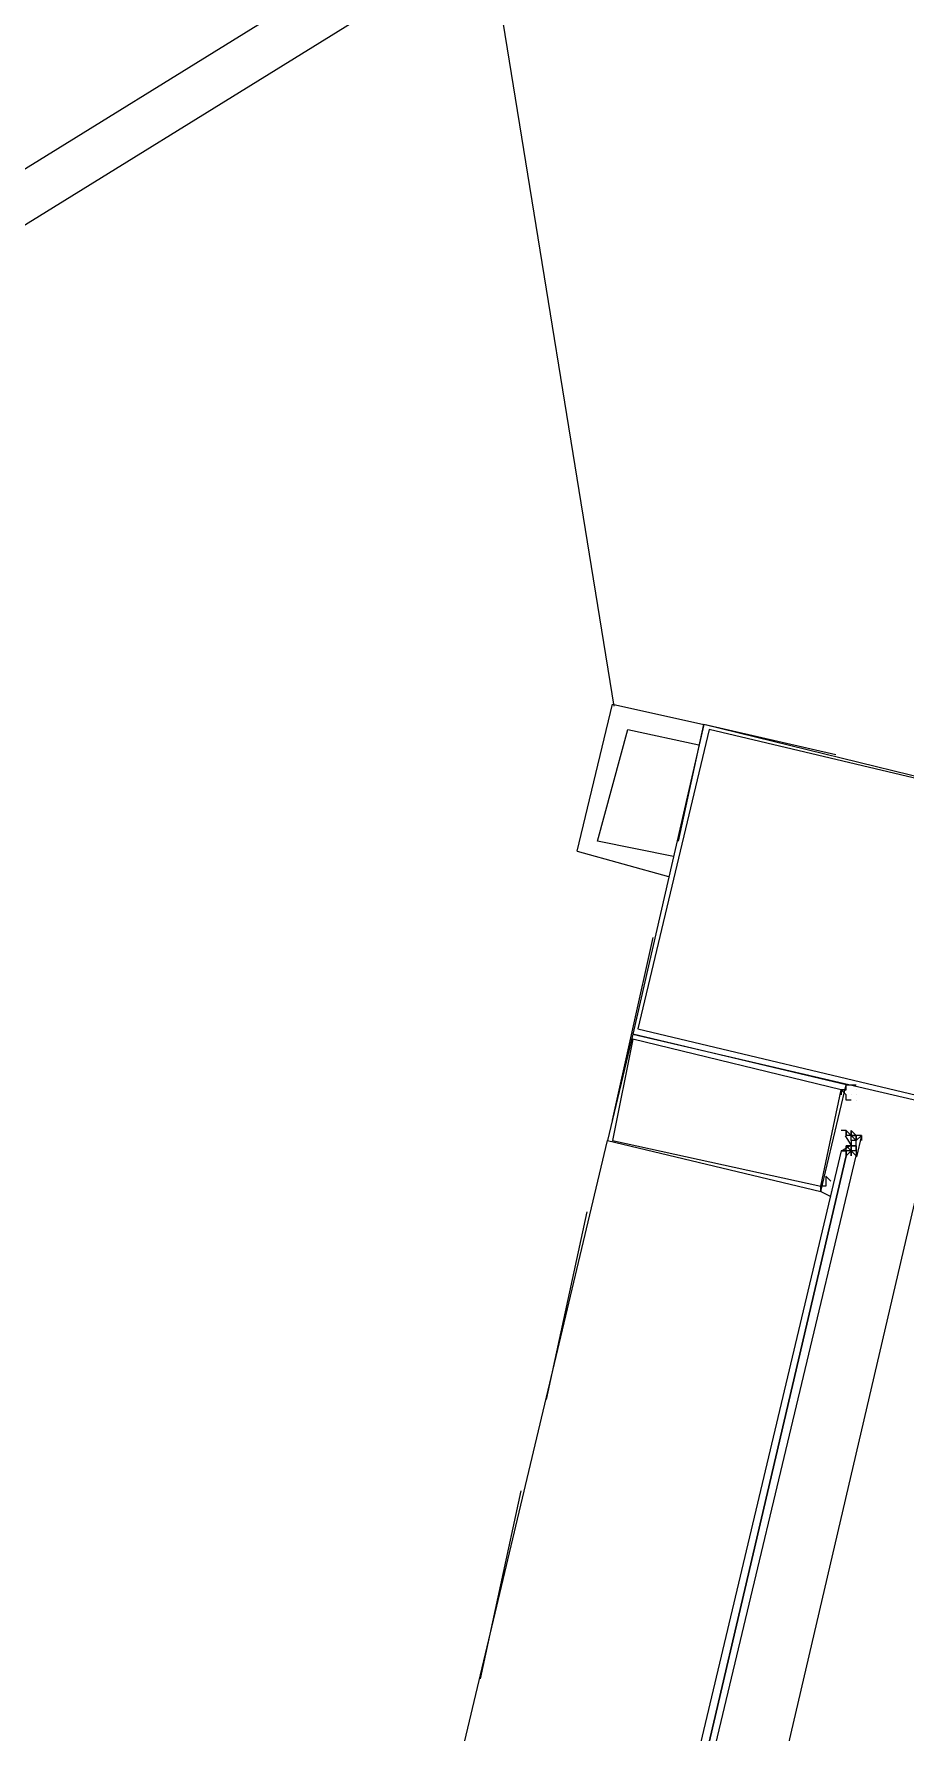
# Model space of a CAD drawing. Header units: feet. Extents: x -84 to 198, y -22 to 181.
# Drawn here: x 123.108 to 125.395, y 93.291 to 97.751 of the extents above; entities that cross this region are included whole.
import ezdxf

# ---------------------------------------------------------------- set-up
doc = ezdxf.new("R2010")
doc.units = ezdxf.units.FT
doc.layers.add('A-LINEA', color=7, linetype='CONTINUOUS')

msp = doc.modelspace()

# ---------------------------------------------------------------- linework, layer by layer
at = {"layer": 'A-LINEA'}
for p, q in [((124.6306, 95.9855), (124.2842, 98.1262)), ((124.5333, 95.6044), (124.6267, 95.9911)), ((124.6267, 95.9911), (124.8667, 95.9378)), ((124.8, 95.6311), (124.8667, 95.9378)), ((125.2133, 95.8578), (124.8667, 95.9378)), ((124.5867, 95.6311), (124.6667, 95.9244)), ((124.6667, 95.9244), (124.8533, 95.8844)), ((124.7867, 95.5911), (124.5867, 95.6311)), ((124.5333, 95.6044), (124.7733, 95.5378)), ((124.6267, 94.8978), (124.7333, 95.3778)), ((125.2533, 94.9644), (125.2533, 94.9644)), ((125.2667, 94.9644), (125.2667, 94.9644)), ((124.7867, 91.9644), (125.48, 94.9378)), ((125.2667, 94.9511), (125.2667, 94.9511)), ((125.24, 94.8578), (125.24, 94.8711)), ((125.24, 94.8711), (125.24, 94.8711)), ((125.24, 94.8711), (125.24, 94.8711)), ((125.24, 94.8711), (125.24, 94.8711)), ((125.24, 94.8711), (125.24, 94.8578)), ((125.2533, 94.8711), (125.2533, 94.8711)), ((125.2533, 94.8711), (125.2533, 94.8711)), ((125.2533, 94.8578), (125.2533, 94.8711)), ((125.2533, 94.8578), (125.2533, 94.8711)), ((125.2533, 94.8711), (125.2533, 94.8711)), ((125.2533, 94.8711), (125.2533, 94.8578)), ((125.2533, 94.8711), (125.2533, 94.8711)), ((124.04, 92.4311), (124.6133, 94.8444)), ((125.24, 94.8578), (125.24, 94.8578)), ((125.2533, 94.8578), (125.24, 94.8578)), ((125.2533, 94.8578), (125.24, 94.8578)), ((125.24, 94.8578), (125.24, 94.8578)), ((125.24, 94.8311), (125.24, 94.8311)), ((125.24, 94.8311), (125.24, 94.8311)), ((125.24, 94.8311), (125.24, 94.8311)), ((125.24, 94.8311), (125.24, 94.8311)), ((125.24, 94.8311), (125.24, 94.8311)), ((125.24, 94.8178), (125.24, 94.8311)), ((125.24, 94.8311), (125.24, 94.8311)), ((125.2533, 94.8311), (125.24, 94.8311)), ((125.24, 94.8311), (125.24, 94.8311)), ((125.24, 94.8311), (125.24, 94.8311)), ((125.2533, 94.8311), (125.24, 94.8311)), ((125.24, 94.8311), (125.24, 94.8311)), ((125.24, 94.8311), (125.24, 94.8311)), ((125.24, 94.8311), (125.2533, 94.8178)), ((125.2533, 94.8444), (125.2533, 94.8578)), ((125.2533, 94.8578), (125.2533, 94.8578)), ((125.2533, 94.8578), (125.2533, 94.8578)), ((125.2533, 94.8578), (125.2533, 94.8578)), ((125.2533, 94.8578), (125.2533, 94.8578)), ((125.2533, 94.8578), (125.2533, 94.8578)), ((125.2533, 94.8578), (125.2533, 94.8578)), ((125.2533, 94.8578), (125.2533, 94.8578)), ((125.2533, 94.8578), (125.2533, 94.8578)), ((125.2533, 94.8578), (125.2533, 94.8578)), ((125.2533, 94.8578), (125.2533, 94.8578)), ((125.2533, 94.8578), (125.2533, 94.8578)), ((125.2533, 94.8578), (125.2533, 94.8578)), ((125.2533, 94.8578), (125.2533, 94.8578)), ((125.2533, 94.8578), (125.2533, 94.8578)), ((125.2533, 94.8578), (125.2533, 94.8578)), ((125.2533, 94.8578), (125.2533, 94.8578)), ((125.2533, 94.8578), (125.2667, 94.8578)), ((125.2533, 94.8578), (125.2667, 94.8578)), ((125.2533, 94.8444), (125.2533, 94.8444)), ((125.2533, 94.8444), (125.2533, 94.8444)), ((125.2533, 94.8444), (125.2533, 94.8444)), ((125.2533, 94.8444), (125.2533, 94.8444)), ((125.2533, 94.8444), (125.2533, 94.8444)), ((125.2533, 94.8444), (125.2533, 94.8444)), ((125.2533, 94.8444), (125.2533, 94.8444)), ((125.2533, 94.8444), (125.2533, 94.8444)), ((125.2533, 94.8444), (125.2533, 94.8444)), ((125.2533, 94.8444), (125.2533, 94.8444)), ((125.2533, 94.8444), (125.2533, 94.8444)), ((125.2533, 94.8444), (125.2533, 94.8444)), ((125.2533, 94.8444), (125.2533, 94.8444)), ((125.2533, 94.8444), (125.2533, 94.8444)), ((125.2667, 94.8444), (125.2533, 94.8444)), ((125.2533, 94.8444), (125.2533, 94.8444)), ((125.2533, 94.8444), (125.2533, 94.8444)), ((125.2533, 94.8444), (125.2533, 94.8444)), ((125.2533, 94.8444), (125.2533, 94.8444)), ((125.2533, 94.8444), (125.2533, 94.8444)), ((125.2533, 94.8444), (125.2533, 94.8444)), ((125.2533, 94.8444), (125.2533, 94.8444)), ((125.2533, 94.8444), (125.2533, 94.8444)), ((125.2533, 94.8444), (125.2533, 94.8444)), ((125.2533, 94.8311), (125.2533, 94.8311)), ((125.2533, 94.8311), (125.2533, 94.8311)), ((125.2533, 94.8311), (125.2533, 94.8311)), ((125.2533, 94.8311), (125.2533, 94.8311)), ((125.2533, 94.8311), (125.2533, 94.8311)), ((125.2533, 94.8311), (125.2533, 94.8311)), ((125.2533, 94.8311), (125.2533, 94.8311)), ((125.2533, 94.8311), (125.2533, 94.8311)), ((125.2667, 94.8311), (125.2533, 94.8311)), ((125.2533, 94.8311), (125.2533, 94.8311)), ((125.2533, 94.8311), (125.2533, 94.8311)), ((125.2533, 94.8311), (125.2533, 94.8311)), ((125.2533, 94.8311), (125.2533, 94.8311)), ((125.2533, 94.8311), (125.2533, 94.8311)), ((125.2533, 94.8311), (125.2533, 94.8311)), ((125.2533, 94.8311), (125.2533, 94.8311)), ((125.2533, 94.8311), (125.2533, 94.8311)), ((125.2533, 94.8311), (125.2533, 94.8178)), ((125.2533, 94.8311), (125.2533, 94.8311)), ((125.2533, 94.8311), (125.2533, 94.8178)), ((125.2533, 94.8311), (125.2533, 94.8311)), ((125.2533, 94.8311), (125.2667, 94.8311)), ((125.2533, 94.8311), (125.2667, 94.8311)), ((125.2533, 94.8311), (125.2533, 94.8311)), ((125.2533, 94.8311), (125.2533, 94.8311)), ((125.2533, 94.8311), (125.2533, 94.8311)), ((125.2533, 94.8311), (125.2533, 94.8311)), ((125.2533, 94.8311), (125.2533, 94.8311)), ((125.2533, 94.8311), (125.2533, 94.8311)), ((125.2533, 94.8311), (125.2533, 94.8311)), ((125.2533, 94.8311), (125.2533, 94.8311)), ((125.2533, 94.8311), (125.2533, 94.8311)), ((125.2533, 94.8311), (125.2533, 94.8311)), ((125.2533, 94.8311), (125.2533, 94.8311)), ((125.2667, 94.8578), (125.2667, 94.8578)), ((125.2667, 94.8578), (125.2667, 94.8578)), ((125.2667, 94.8578), (125.2667, 94.8578)), ((125.2667, 94.8578), (125.2667, 94.8578)), ((125.2667, 94.8578), (125.2667, 94.8578)), ((125.2667, 94.8578), (125.2667, 94.8578)), ((125.2667, 94.8578), (125.2667, 94.8578)), ((125.2667, 94.8578), (125.2667, 94.8578)), ((125.2667, 94.8578), (125.2667, 94.8578)), ((125.2667, 94.8578), (125.2667, 94.8578)), ((125.2667, 94.8578), (125.2667, 94.8578)), ((125.2667, 94.8578), (125.2667, 94.8578)), ((125.2667, 94.8578), (125.2667, 94.8578)), ((125.2667, 94.8578), (125.2667, 94.8578)), ((125.2667, 94.8578), (125.2667, 94.8578)), ((125.2667, 94.8578), (125.2667, 94.8578)), ((125.2667, 94.8578), (125.2667, 94.8578)), ((125.2667, 94.8578), (125.2667, 94.8578)), ((125.2667, 94.8578), (125.2667, 94.8578)), ((125.2667, 94.8578), (125.2667, 94.8578)), ((125.28, 94.8578), (125.2667, 94.8444)), ((125.2667, 94.8578), (125.2667, 94.8578)), ((125.2667, 94.8578), (125.2667, 94.8578)), ((125.2667, 94.8578), (125.2667, 94.8578)), ((125.2667, 94.8578), (125.2667, 94.8578)), ((125.2667, 94.8444), (125.2667, 94.8444)), ((125.2667, 94.8311), (125.2667, 94.8444)), ((125.2667, 94.8444), (125.2667, 94.8444)), ((125.2667, 94.8444), (125.2667, 94.8444)), ((125.2667, 94.8444), (125.2667, 94.8444)), ((125.2667, 94.8444), (125.2667, 94.8444)), ((125.2667, 94.8444), (125.2667, 94.8444)), ((125.2667, 94.8444), (125.2667, 94.8444)), ((125.2667, 94.8444), (125.2667, 94.8444)), ((125.2667, 94.8444), (125.2667, 94.8444)), ((125.2667, 94.8444), (125.2667, 94.8444)), ((125.2667, 94.8444), (125.2667, 94.8444)), ((125.2667, 94.8444), (125.2667, 94.8444)), ((125.2667, 94.8444), (125.2667, 94.8444)), ((125.2667, 94.8444), (125.2667, 94.8444)), ((125.2667, 94.8444), (125.2667, 94.8444)), ((125.2667, 94.8444), (125.2667, 94.8444)), ((125.2667, 94.8444), (125.2667, 94.8444)), ((125.2667, 94.8444), (125.2667, 94.8444)), ((125.2667, 94.8444), (125.2667, 94.8444)), ((125.2667, 94.8444), (125.2667, 94.8444)), ((125.2667, 94.8444), (125.2667, 94.8444)), ((125.2667, 94.8444), (125.2667, 94.8444)), ((125.2667, 94.8444), (125.2667, 94.8444)), ((125.2667, 94.8311), (125.2667, 94.8311)), ((125.2667, 94.8311), (125.2667, 94.8311)), ((125.2667, 94.8311), (125.2667, 94.8311)), ((125.2667, 94.8311), (125.2667, 94.8311)), ((125.2667, 94.8311), (125.2667, 94.8311)), ((125.2667, 94.8311), (125.2667, 94.8311)), ((125.2667, 94.8311), (125.2667, 94.8178)), ((125.2667, 94.8311), (125.2667, 94.8311)), ((125.2667, 94.8311), (125.2667, 94.8311)), ((125.2667, 94.8311), (125.2667, 94.8311)), ((125.2667, 94.8178), (125.2667, 94.8311)), ((125.2667, 94.8311), (125.2667, 94.8311)), ((125.2667, 94.8311), (125.2667, 94.8311)), ((125.2667, 94.8311), (125.2667, 94.8311)), ((125.2667, 94.8311), (125.2667, 94.8311)), ((125.2667, 94.8311), (125.2667, 94.8311)), ((125.2667, 94.8311), (125.2667, 94.8311)), ((125.2667, 94.8311), (125.2667, 94.8311)), ((125.2667, 94.8311), (125.2667, 94.8311)), ((125.2667, 94.8311), (125.2667, 94.8311)), ((125.2667, 94.8311), (125.2667, 94.8311)), ((125.2667, 94.8311), (125.2667, 94.8311)), ((125.2667, 94.8311), (125.2667, 94.8311)), ((125.2805, 94.8581), (125.2672, 94.8017)), ((125.28, 94.8578), (125.28, 94.8578)), ((125.28, 94.8578), (125.28, 94.8578)), ((125.28, 94.8578), (125.28, 94.8578)), ((125.28, 94.8578), (125.28, 94.8444)), ((125.28, 94.8578), (125.28, 94.8578)), ((125.28, 94.8578), (125.28, 94.8578)), ((125.28, 94.8578), (125.28, 94.8578)), ((125.2267, 94.8178), (125.2267, 94.8178)), ((125.2267, 94.8178), (125.2267, 94.8178)), ((125.2267, 94.8178), (125.2267, 94.8178)), ((125.2267, 94.8178), (125.2267, 94.8178)), ((125.2267, 94.8178), (125.2267, 94.8178)), ((125.2267, 94.8178), (125.2267, 94.8178)), ((125.2267, 94.8178), (125.2267, 94.8178)), ((125.24, 94.8178), (125.2267, 94.8178)), ((125.24, 94.8178), (125.24, 94.8178)), ((125.24, 94.8178), (125.24, 94.8178)), ((125.24, 94.8178), (125.24, 94.8178)), ((125.24, 94.8178), (125.24, 94.8178)), ((125.24, 94.8178), (125.24, 94.8178)), ((125.24, 94.8178), (125.24, 94.8178)), ((125.24, 94.8178), (125.24, 94.8178)), ((125.24, 94.8178), (125.24, 94.8044)), ((125.24, 94.8178), (125.24, 94.8178)), ((125.24, 94.8178), (125.24, 94.8178)), ((125.24, 94.8178), (125.24, 94.8178)), ((125.24, 94.8178), (125.24, 94.8178)), ((125.24, 94.8178), (125.24, 94.8178)), ((125.24, 94.8178), (125.24, 94.8178)), ((125.24, 94.8178), (125.24, 94.8178)), ((125.24, 94.8178), (125.24, 94.8178)), ((125.24, 94.8178), (125.24, 94.8178)), ((125.24, 94.8178), (125.24, 94.8178)), ((125.2533, 94.8044), (125.2533, 94.8178)), ((125.2533, 94.8178), (125.2533, 94.8178)), ((125.2533, 94.8178), (125.2533, 94.8178)), ((125.2667, 94.8178), (125.2533, 94.8178)), ((125.2533, 94.8178), (125.2533, 94.8178)), ((125.2533, 94.8178), (125.2533, 94.8178)), ((125.2533, 94.8178), (125.2533, 94.8178)), ((125.2667, 94.8044), (125.2533, 94.8178)), ((125.2533, 94.8178), (125.2533, 94.8178)), ((125.2533, 94.8178), (125.2533, 94.8178)), ((125.2533, 94.8178), (125.2533, 94.8178)), ((125.2533, 94.8178), (125.2533, 94.8178)), ((125.2533, 94.8178), (125.2533, 94.8178)), ((125.2533, 94.8178), (125.2533, 94.8178)), ((125.2533, 94.8178), (125.2533, 94.8178)), ((125.2533, 94.8178), (125.2533, 94.8178)), ((125.2533, 94.8178), (125.2533, 94.8178)), ((125.2667, 94.8178), (125.2533, 94.8178)), ((125.2533, 94.8178), (125.2533, 94.8178)), ((125.2533, 94.8178), (125.2533, 94.8178)), ((125.2667, 94.8178), (125.2533, 94.8178)), ((125.2667, 94.8178), (125.2533, 94.8178)), ((125.2533, 94.8178), (125.2533, 94.8178)), ((125.2533, 94.8178), (125.2533, 94.8178)), ((125.2533, 94.8178), (125.2533, 94.8178)), ((125.2533, 94.8178), (125.2533, 94.8178)), ((125.2533, 94.8178), (125.2533, 94.8178)), ((125.2533, 94.8178), (125.2533, 94.8044)), ((125.2533, 94.8178), (125.2533, 94.8178)), ((125.2533, 94.8178), (125.2533, 94.8178)), ((125.2533, 94.8044), (125.2533, 94.8044)), ((125.2667, 94.8178), (125.2667, 94.8178)), ((125.2667, 94.8178), (125.2667, 94.8178)), ((125.2667, 94.8178), (125.2667, 94.8178)), ((125.2667, 94.8178), (125.2667, 94.8178)), ((125.2667, 94.8178), (125.2667, 94.8178)), ((125.2667, 94.8178), (125.2667, 94.8178)), ((125.2667, 94.8178), (125.2667, 94.8178)), ((125.2667, 94.8178), (125.2667, 94.8178)), ((125.2667, 94.8178), (125.2667, 94.8178)), ((125.2667, 94.8178), (125.2667, 94.8178)), ((125.2667, 94.8178), (125.2667, 94.8178)), ((125.2667, 94.8178), (125.2667, 94.8178)), ((125.2667, 94.8178), (125.2667, 94.8178)), ((125.2667, 94.8178), (125.2667, 94.8044)), ((125.2667, 94.8044), (125.2667, 94.8044)), ((125.2667, 94.8044), (125.2667, 94.8044)), ((125.2, 94.7244), (125.2, 94.7244)), ((125.2, 94.7244), (125.2, 94.7244)), ((124.4533, 94.1644), (124.56, 94.6578)), ((124.28, 93.4311), (124.3867, 93.9244))]:
    msp.add_line(p, q, dxfattribs=at)
for points in [[(121.8667, 96.6444), (124.28, 98.1378), (124.3467, 98.0311), (121.9333, 96.5378), (121.8667, 96.6444)], [(124.68, 95.1244), (125.48, 94.9378), (125.68, 95.7378), (124.8667, 95.9378), (124.68, 95.1244)], [(124.6933, 95.1378), (125.48, 94.9511), (125.6667, 95.7378), (124.88, 95.9244), (124.6933, 95.1378)], [(124.68, 95.1244), (124.6133, 94.8444), (125.1733, 94.7111), (125.24, 94.9911), (124.68, 95.1244)], [(124.68, 95.1111), (124.6267, 94.8444), (125.1733, 94.7244), (125.2267, 94.9778), (124.68, 95.1111)], [(125.2533, 94.9511), (125.2533, 94.9511), (125.2533, 94.9511), (125.24, 94.9511), (125.24, 94.9511), (125.24, 94.9644), (125.24, 94.9644), (125.2267, 94.9778), (125.2267, 94.9644), (125.2267, 94.9644), (125.2267, 94.9778), (125.2267, 94.9778), (125.24, 94.9778), (125.24, 94.9778), (125.24, 94.9778), (125.24, 94.9778), (125.24, 94.9778), (125.24, 94.9911), (125.24, 94.9911), (125.2667, 94.9911), (125.2667, 94.9911)], [(125.2667, 94.9778), (125.2667, 94.9778), (125.2667, 94.9778)], [(125.28, 94.8578), (125.2667, 94.8578), (125.2533, 94.8711), (125.2533, 94.8578), (125.24, 94.8711), (125.2267, 94.8711)], [(125.2299, 94.8181), (125.2529, 94.8337), (125.238, 94.8572)], [(125.2667, 94.8444), (125.2533, 94.8578), (125.24, 94.8578)], [(125.2667, 94.8578), (125.2667, 94.8578), (125.2533, 94.8578), (125.2533, 94.8578)], [(125.2667, 94.8444), (125.2533, 94.8444), (125.2533, 94.8311)], [(125.2533, 94.8311), (125.2533, 94.8178), (125.2533, 94.8311)], [(125.2667, 94.8578), (125.2667, 94.8444), (125.2667, 94.8578)], [(124.6133, 92.1778), (124.6267, 92.1778), (125.24, 94.8044), (125.24, 94.8178), (125.2267, 94.8178), (124.6, 92.1778), (124.6133, 92.1778)], [(124.64, 92.1778), (125.2667, 94.8044), (125.2533, 94.8178), (125.24, 94.8044), (124.6267, 92.1778), (124.64, 92.1644), (124.64, 92.1778)], [(125.2533, 94.8178), (125.24, 94.8178), (125.2267, 94.8178)], [(125.2267, 94.8178), (125.24, 94.8178), (125.24, 94.8044), (125.2533, 94.8178), (125.2667, 94.8044)], [(125.2, 94.7378), (125.2, 94.7378), (125.2, 94.7378), (125.1867, 94.7511), (125.1867, 94.7511), (125.1867, 94.7244), (125.1867, 94.7244), (125.1733, 94.7244), (125.1733, 94.7244), (125.1733, 94.7244), (125.1733, 94.7244), (125.1733, 94.7244), (125.1733, 94.7111), (125.1733, 94.7111), (125.1733, 94.7244), (125.1733, 94.7111), (125.1733, 94.7111), (125.1733, 94.7111), (125.1733, 94.7111), (125.2, 94.6978), (125.2, 94.6978), (125.2, 94.6978)], [(125.2, 94.7111), (125.2, 94.7111), (125.2, 94.7111)]]:
    msp.add_lwpolyline(points, dxfattribs=at)
for points in [[(125.24, 94.9778), (125.2267, 94.9778), (125.2267, 94.9778), (125.24, 94.9778)], [(125.1733, 94.7244), (125.1733, 94.7244), (125.1733, 94.7244), (125.1733, 94.7244)]]:
    msp.add_lwpolyline(points, close=True, dxfattribs=at)

doc.saveas('drawing.dxf')
